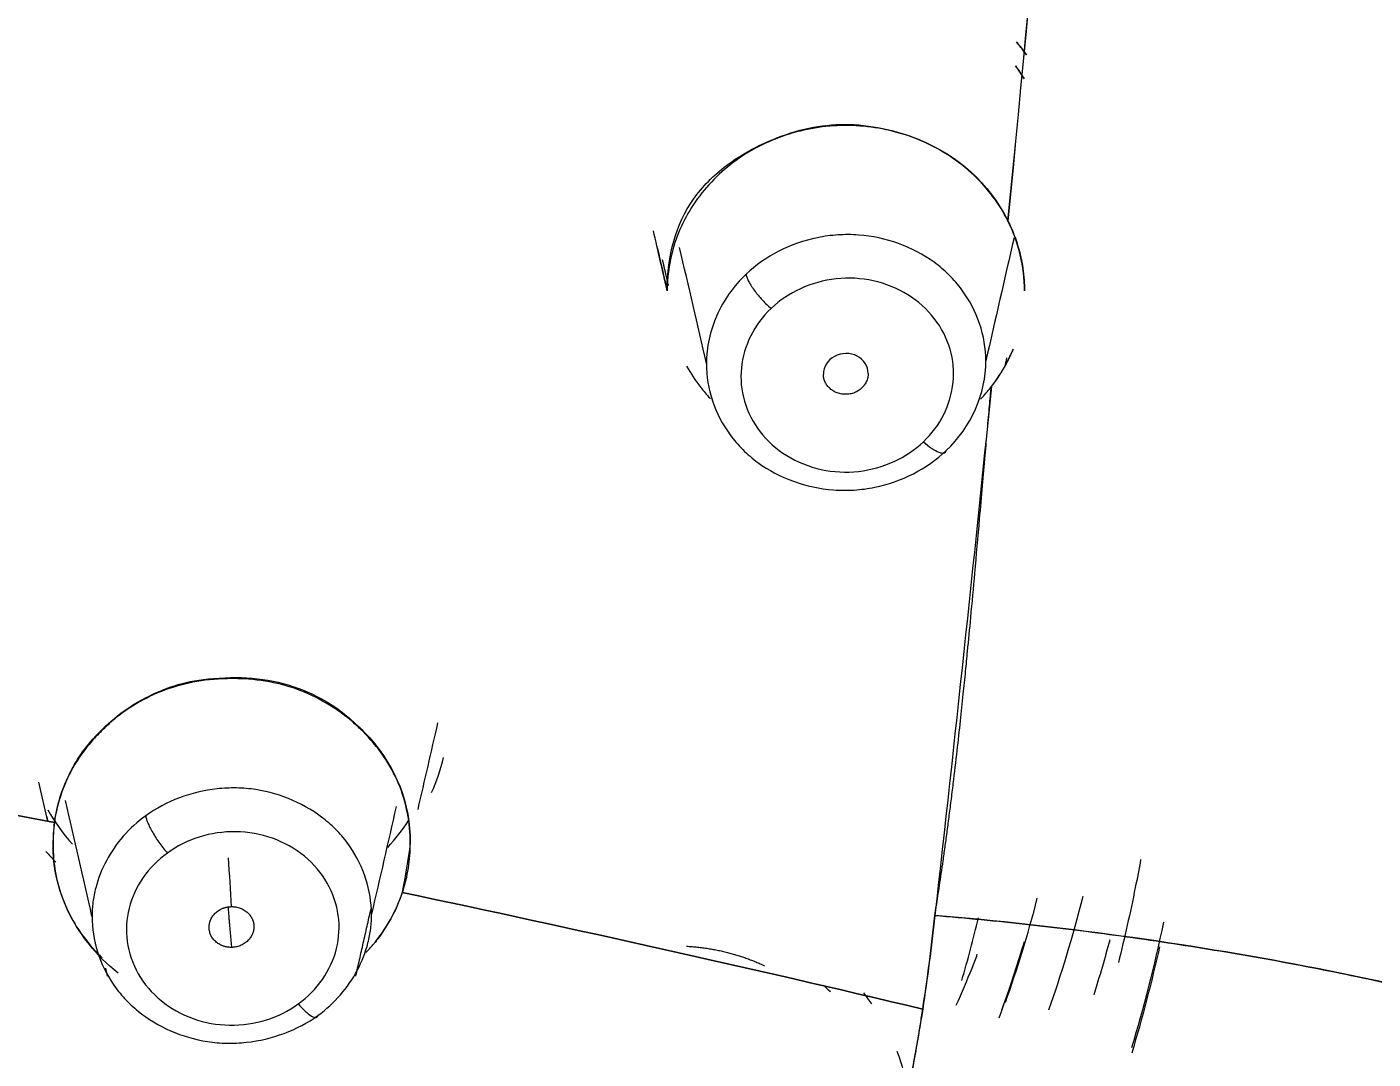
# Model space of a CAD drawing. Header units: millimetres. Extents: x 8883 to 11259, y -10160 to -6800.
# Drawn here: x 9768.26 to 9780.29, y -8417.85 to -8408.63 of the extents above; entities that cross this region are included whole.
import ezdxf

# ---------------------------------------------------------------- set-up
doc = ezdxf.new("R2010")
doc.units = ezdxf.units.MM
doc.layers.add('DIM', color=5, linetype='Continuous', lineweight=13)
doc.styles.add('ARIAL', font='arial.ttf')
doc.dimstyles.get("Standard").update_dxf_attribs({"dimtxt": 15, "dimasz": 15, "dimexe": 0.18, "dimexo": 0.0625, "dimgap": 4, "dimtad": 0, "dimdec": 1, "dimdsep": 46, "dimtxsty": 'ARIAL', "dimcen": 0, "dimclrd": 5, "dimclre": 5, "dimclrt": 5, "dimadec": 0, "dimazin": 0, "dimtfac": 1, "dimtdec": 1, "dimtofl": 0, "dimtmove": 0, "dimatfit": 3, "dimfxl": 1, "dimtolj": 1, "dimtzin": 0, "dimarcsym": 0})

# ---------------------------------------------------------------- blocks, each defined once
blk = doc.blocks.new('*D185')
at = {"layer": 'Defpoints', "color": 0, "transparency": 16777216}
for p in [(9678.596, -7626.145), (9989.37, -9683.127), (10114.894, -9683.127)]:
    blk.add_point(p, dxfattribs=at)
at = {"layer": 'DIM', "color": 5, "lineweight": -2, "transparency": 16777216}
for p, q in [((9678.658, -7626.145), (10115.074, -7626.145)), ((10114.894, -7644.145), (10114.894, -8614.508)), ((10114.894, -9665.127), (10114.894, -8694.764)), ((9989.433, -9683.127), (10115.074, -9683.127))]:
    blk.add_line(p, q, dxfattribs=at)
at = {"layer": 'DIM', "color": 5, "transparency": 16777216}
for points in [[(10111.894, -7644.145), (10117.894, -7644.145), (10114.894, -7626.145)], [(10111.894, -9665.127), (10117.894, -9665.127), (10114.894, -9683.127)]]:
    blk.add_solid(points, dxfattribs=at)
at = {"layer": 'DIM', "color": 5, "transparency": 16777216, "insert": (10114.894, -8654.636), "char_height": 18, "attachment_point": 5, "rotation": 90, "style": 'ARIAL'}
blk.add_mtext('\\A1;(2280)', dxfattribs=at)

msp = doc.modelspace()

# ---------------------------------------------------------------- linework, layer by layer
at = {"linetype": 'Continuous', "lineweight": 18}
for p, q in [((9768.45, -8415.727), (9768.369, -8415.375)), ((9768.497, -8415.932), (9768.497, -8415.931))]:
    msp.add_line(p, q, dxfattribs=at)
for centre, major_axis, ratio, start_param, end_param in [((9775.578, -8409.86), (-1.933, 0), 0.924527, 3.722738, 3.803438), ((9775.578, -8409.86), (1.933, 0), 0.924527, 0.580998, 0.655071), ((9775.578, -8409.934), (-1.837, 0), 0.924527, 3.659567, 3.741495), ((9775.578, -8409.934), (1.837, 0), 0.924527, 0.522879, 0.598179), ((9775.578, -8411.728), (-0.199, -0.016), 0.910876, 3.065358, 6.206953), ((9770.091, -8414.77), (-1.94, 0), 0.924527, 2.740892, 2.925166), ((9770.091, -8414.844), (1.844, 0), 0.924527, 3.616218, 3.832252), ((9770.091, -8414.844), (1.844, 0), 0.924527, 5.570878, 5.746267), ((9770.091, -8414.74), (-2.143, 0), 0.924527, 0.686585, 0.749221), ((9774.015, -8418.467), (1.94, 0), 0.924527, 0.745736, 0.791338), ((9774.015, -8418.467), (-1.94, 0), 0.924527, 3.892286, 3.931114), ((9774.015, -8418.437), (-2.143, 0), 0.924527, 3.718474, 3.778289), ((9774.015, -8418.437), (-2.143, 0), 0.924527, 3.284484, 3.478531)]:
    msp.add_ellipse(centre, major_axis=major_axis, ratio=ratio, start_param=start_param, end_param=end_param, dxfattribs=at)
for points, degree in [([(9777.026, -8410.362), (9777.28, -8407.827), (9777.502, -8405.291), (9777.692, -8402.755)], 3), ([(9777.692, -8402.755), (9777.495, -8405.286), (9777.272, -8407.827), (9777.026, -8410.363)], 3), ([(9773.983, -8410.987), (9773.942, -8410.808), (9773.901, -8410.629), (9773.86, -8410.45)], 3), ([(9773.896, -8410.609), (9773.925, -8410.735), (9773.954, -8410.861), (9773.983, -8410.987)], 3), ([(9773.939, -8410.707), (9773.992, -8410.939)], 1), ([(9776.271, -8412.335), (9776.348, -8412.261), (9776.469, -8412.101), (9776.556, -8411.803), (9776.529, -8411.505), (9776.385, -8411.222), (9776.144, -8411.006), (9775.827, -8410.879), (9775.491, -8410.861), (9775.16, -8410.954), (9774.989, -8411.071), (9774.911, -8411.144)], 3), ([(9774.911, -8411.144), (9774.834, -8411.218), (9774.714, -8411.378), (9774.626, -8411.676), (9774.654, -8411.975), (9774.797, -8412.257), (9775.039, -8412.474), (9775.356, -8412.6), (9775.692, -8412.618), (9776.022, -8412.525), (9776.194, -8412.408), (9776.271, -8412.335)], 3), ([(9776.475, -8412.414), (9776.7, -8412.201), (9776.83, -8411.905), (9776.829, -8411.611)], 3), ([(9777, -8411.664), (9777.018, -8411.585)], 1), ([(9776.879, -8411.841), (9776.719, -8413.42), (9776.551, -8414.997), (9776.374, -8416.566)], 3), ([(9768.51, -8415.736), (9764.151, -8414.897), (9759.791, -8414.224), (9755.431, -8413.715)], 3), ([(9755.439, -8413.716), (9759.797, -8414.225), (9764.154, -8414.898), (9768.51, -8415.736)], 3), ([(9771.757, -8415.619), (9771.817, -8415.361), (9771.876, -8415.104), (9771.935, -8414.846)], 3), ([(9768.845, -8416.576), (9768.766, -8416.231), (9768.687, -8415.885), (9768.607, -8415.54)], 3), ([(9768.439, -8415.68), (9768.45, -8415.727)], 1), ([(9771.562, -8415.594), (9771.489, -8415.914), (9771.416, -8416.234), (9771.342, -8416.554)], 3), ([(9768.509, -8415.736), (9768.501, -8415.801), (9768.496, -8415.867), (9768.497, -8415.932)], 3), ([(9768.497, -8415.932), (9768.502, -8415.867), (9768.506, -8415.801), (9768.51, -8415.736)], 3), ([(9770.687, -8417.357), (9770.774, -8417.294), (9770.917, -8417.15), (9771.048, -8416.866), (9771.064, -8416.566), (9770.964, -8416.268), (9770.757, -8416.024), (9770.462, -8415.859), (9770.133, -8415.8), (9769.792, -8415.851), (9769.605, -8415.945), (9769.518, -8416.009)], 3), ([(9771.688, -8415.921), (9771.666, -8416.068), (9771.642, -8416.215), (9771.616, -8416.362)], 3), ([(9769.518, -8416.009), (9769.431, -8416.072), (9769.288, -8416.216), (9769.157, -8416.5), (9769.141, -8416.799), (9769.241, -8417.097), (9769.448, -8417.341), (9769.743, -8417.506), (9770.072, -8417.565), (9770.413, -8417.514), (9770.6, -8417.42), (9770.687, -8417.357)], 3), ([(9771.616, -8416.362), (9773.166, -8416.688), (9774.716, -8417.035), (9776.265, -8417.403)], 3), ([(9776.265, -8417.403), (9774.716, -8417.035), (9773.166, -8416.688), (9771.616, -8416.362)], 3), ([(9777.004, -8417.343), (9777.108, -8417.054), (9777.203, -8416.744), (9777.289, -8416.413)], 3), ([(9777.695, -8416.398), (9777.603, -8416.759), (9777.501, -8417.097), (9777.389, -8417.413)], 3), ([(9771.201, -8417.11), (9771.336, -8416.514)], 1), ([(9776.265, -8417.403), (9776.309, -8417.125), (9776.344, -8416.846), (9776.374, -8416.566)], 3), ([(9776.374, -8416.566), (9776.344, -8416.846), (9776.308, -8417.125), (9776.265, -8417.403)], 3), ([(9776.615, -8417.148), (9776.669, -8416.962), (9776.718, -8416.775), (9776.763, -8416.588)], 3), ([(9778.134, -8417.746), (9778.24, -8417.395), (9778.335, -8417.022), (9778.42, -8416.626)], 3), ([(9774.156, -8416.841), (9774.534, -8416.865), (9774.852, -8417.016)], 2), ([(9778.381, -8416.848), (9778.309, -8417.166), (9778.227, -8417.483), (9778.132, -8417.796)], 3), ([(9768.966, -8417.038), (9768.982, -8417.11)], 1)]:
    msp.add_open_spline(points, degree=degree, dxfattribs=at)
for points, knots in [([(9773.983, -8410.987), (9773.982, -8410.665), (9774.06, -8410.393), (9774.296, -8410.056), (9774.395, -8409.955), (9774.573, -8409.821), (9774.637, -8409.78), (9774.775, -8409.702), (9774.823, -8409.678), (9775.141, -8409.545), (9775.355, -8409.5), (9775.786, -8409.498), (9776.036, -8409.555), (9776.588, -8409.779), (9776.857, -8410.023), (9777.026, -8410.362)], [0, 0, 0, 0, 0.25, 0.25, 0.375, 0.375, 0.4375, 0.4375, 0.5, 0.5, 0.625, 0.625, 0.75, 0.75, 1, 1, 1, 1]), ([(9777.027, -8410.362), (9776.989, -8410.287), (9776.944, -8410.214), (9776.842, -8410.077), (9776.784, -8410.013), (9776.659, -8409.894), (9776.59, -8409.839), (9776.445, -8409.742), (9776.367, -8409.698), (9776.206, -8409.625), (9776.122, -8409.594), (9775.949, -8409.547), (9775.861, -8409.53), (9775.682, -8409.51), (9775.592, -8409.507), (9775.412, -8409.515), (9775.323, -8409.526), (9775.147, -8409.562), (9775.061, -8409.587), (9774.894, -8409.65), (9774.813, -8409.688), (9774.66, -8409.776), (9774.588, -8409.826), (9774.453, -8409.936), (9774.391, -8409.997), (9774.278, -8410.127), (9774.228, -8410.196), (9774.14, -8410.342), (9774.103, -8410.418), (9774.043, -8410.575), (9774.021, -8410.656), (9773.991, -8410.82), (9773.983, -8410.904), (9773.983, -8410.987)], [0, 0, 0, 0, 0.0625, 0.0625, 0.125, 0.125, 0.1875, 0.1875, 0.25, 0.25, 0.3125, 0.3125, 0.375, 0.375, 0.4375, 0.4375, 0.5, 0.5, 0.5625, 0.5625, 0.625, 0.625, 0.6875, 0.6875, 0.75, 0.75, 0.8125, 0.8125, 0.875, 0.875, 0.9375, 0.9375, 1, 1, 1, 1]), ([(9777.026, -8410.363), (9777.029, -8410.369), (9777.035, -8410.38), (9777.043, -8410.397), (9777.051, -8410.414), (9777.058, -8410.431), (9777.066, -8410.448), (9777.073, -8410.465), (9777.08, -8410.482), (9777.086, -8410.499), (9777.093, -8410.517), (9777.099, -8410.534), (9777.105, -8410.552), (9777.11, -8410.569), (9777.116, -8410.587), (9777.121, -8410.604), (9777.126, -8410.622), (9777.131, -8410.639), (9777.135, -8410.657), (9777.139, -8410.675), (9777.143, -8410.693), (9777.147, -8410.711), (9777.151, -8410.729), (9777.154, -8410.747), (9777.157, -8410.765), (9777.16, -8410.783), (9777.162, -8410.801), (9777.164, -8410.819), (9777.166, -8410.837), (9777.168, -8410.856), (9777.17, -8410.874), (9777.171, -8410.892), (9777.172, -8410.911), (9777.173, -8410.929), (9777.174, -8410.948), (9777.174, -8410.966), (9777.174, -8410.979), (9777.174, -8410.985)], [0, 0, 0, 0, 0.028933, 0.057797, 0.086596, 0.115335, 0.144017, 0.172648, 0.20123, 0.22977, 0.25827, 0.286735, 0.31517, 0.343579, 0.371966, 0.400336, 0.428694, 0.457043, 0.485388, 0.513733, 0.542084, 0.570444, 0.598819, 0.627211, 0.655627, 0.68407, 0.712544, 0.741055, 0.769607, 0.798203, 0.826849, 0.855548, 0.884305, 0.913125, 0.942011, 0.970968, 1, 1, 1, 1]), ([(9777.174, -8410.985), (9777.174, -8410.878), (9777.162, -8410.771), (9777.112, -8410.561), (9777.075, -8410.459), (9777.027, -8410.362)], [0, 0, 0, 0, 0.5, 0.5, 1, 1, 1, 1]), ([(9774.687, -8410.838), (9774.688, -8410.846), (9774.692, -8410.863), (9774.706, -8410.896), (9774.729, -8410.936), (9774.768, -8410.994), (9774.832, -8411.071), (9774.886, -8411.123), (9774.911, -8411.144)], [0, 0, 0, 0, 0.124714, 0.249755, 0.374796, 0.499837, 0.749918, 1, 1, 1, 1]), ([(9777.073, -8411.506), (9777.073, -8411.506), (9777.071, -8411.511), (9777.066, -8411.522), (9777.059, -8411.538), (9777.052, -8411.554), (9777.045, -8411.569), (9777.037, -8411.585), (9777.03, -8411.6), (9777.022, -8411.616), (9777.014, -8411.631), (9777.006, -8411.647), (9776.997, -8411.662), (9776.988, -8411.677), (9776.979, -8411.692), (9776.97, -8411.707), (9776.961, -8411.723), (9776.951, -8411.738), (9776.942, -8411.752), (9776.932, -8411.767), (9776.921, -8411.782), (9776.911, -8411.797), (9776.9, -8411.812), (9776.89, -8411.826), (9776.882, -8411.836), (9776.879, -8411.841)], [0, 0, 0, 0, 0.001599, 0.046159, 0.090757, 0.135398, 0.180088, 0.224835, 0.269645, 0.314522, 0.359475, 0.404508, 0.449629, 0.494842, 0.540154, 0.585571, 0.631099, 0.676743, 0.72251, 0.768405, 0.814434, 0.860602, 0.906916, 0.95338, 1, 1, 1, 1]), ([(9776.88, -8411.841), (9776.929, -8411.777), (9776.973, -8411.71), (9777.034, -8411.597), (9777.055, -8411.552), (9777.074, -8411.506)], [0, 0, 0, 0, 0.609361, 0.609361, 1, 1, 1, 1]), ([(9774.155, -8411.658), (9774.192, -8411.724), (9774.234, -8411.788), (9774.308, -8411.881), (9774.335, -8411.913), (9774.366, -8411.946), (9774.369, -8411.949), (9774.371, -8411.951)], [0, 0, 0, 0, 0.6365, 0.6365, 0.970445, 0.970445, 1, 1, 1, 1]), ([(9774.333, -8411.636), (9774.332, -8411.749), (9774.351, -8411.861), (9774.423, -8412.077), (9774.477, -8412.18), (9774.58, -8412.319), (9774.617, -8412.364), (9774.7, -8412.446), (9774.745, -8412.485), (9774.889, -8412.59), (9774.996, -8412.646), (9775.225, -8412.729), (9775.346, -8412.755), (9775.53, -8412.769), (9775.592, -8412.77), (9775.715, -8412.762), (9776.02, -8412.72), (9776.304, -8412.577), (9776.475, -8412.414)], [0, 0, 0, 0, 0.125, 0.125, 0.25, 0.25, 0.3125, 0.3125, 0.375, 0.375, 0.5, 0.5, 0.625, 0.625, 0.6875, 0.6875, 0.75, 1, 1, 1, 1]), ([(9776.374, -8416.566), (9776.378, -8416.539), (9776.387, -8416.482), (9776.401, -8416.393), (9776.416, -8416.296), (9776.432, -8416.19), (9776.448, -8416.077), (9776.465, -8415.955), (9776.483, -8415.825), (9776.501, -8415.687), (9776.52, -8415.541), (9776.544, -8415.342), (9776.572, -8415.103), (9776.602, -8414.837), (9776.627, -8414.6), (9776.648, -8414.394), (9776.67, -8414.165), (9776.698, -8413.873), (9776.734, -8413.479), (9776.768, -8413.086), (9776.799, -8412.736), (9776.822, -8412.468), (9776.843, -8412.232), (9776.861, -8412.025), (9776.873, -8411.898), (9776.878, -8411.84)], [0, 0, 0, 0, 0.017224, 0.036169, 0.056834, 0.079221, 0.10333, 0.129161, 0.156717, 0.185997, 0.217003, 0.249735, 0.31237, 0.368692, 0.418692, 0.462365, 0.499707, 0.563863, 0.647252, 0.749867, 0.812784, 0.869254, 0.919279, 0.96286, 1, 1, 1, 1]), ([(9776.781, -8411.955), (9776.787, -8411.949), (9776.822, -8411.912), (9776.854, -8411.873), (9776.88, -8411.841)], [0, 0, 0, 0, 0.177292, 1, 1, 1, 1]), ([(9776.271, -8412.335), (9776.295, -8412.356), (9776.345, -8412.395), (9776.402, -8412.427), (9776.437, -8412.437), (9776.457, -8412.436), (9776.47, -8412.429), (9776.474, -8412.42), (9776.475, -8412.414)], [0, 0, 0, 0, 0.250102, 0.500203, 0.625254, 0.750305, 0.875356, 1, 1, 1, 1]), ([(9771.688, -8415.921), (9771.688, -8415.831), (9771.68, -8415.741), (9771.645, -8415.563), (9771.619, -8415.475), (9771.548, -8415.305), (9771.503, -8415.222), (9771.395, -8415.064), (9771.331, -8414.989), (9771.251, -8414.909), (9771.242, -8414.901), (9771.223, -8414.883), (9771.214, -8414.875), (9771.186, -8414.849), (9771.129, -8414.8), (9770.99, -8414.696), (9770.695, -8414.531), (9770.386, -8414.459), (9770.141, -8414.451), (9770.102, -8414.451), (9770.075, -8414.451), (9770.062, -8414.451), (9769.996, -8414.453), (9769.842, -8414.463), (9769.501, -8414.529), (9769.201, -8414.682), (9769.002, -8414.849), (9768.956, -8414.893), (9768.938, -8414.91), (9768.929, -8414.919), (9768.902, -8414.946), (9768.884, -8414.964), (9768.801, -8415.056), (9768.742, -8415.135), (9768.644, -8415.298), (9768.604, -8415.383), (9768.543, -8415.557), (9768.522, -8415.646), (9768.509, -8415.736)], [0, 0, 0, 0, 0.0625, 0.0625, 0.125, 0.125, 0.1875, 0.1875, 0.25, 0.25, 0.257813, 0.257813, 0.265625, 0.265625, 0.28125, 0.3125, 0.375, 0.5, 0.515625, 0.523437, 0.523437, 0.53125, 0.53125, 0.5625, 0.625, 0.75, 0.78125, 0.789062, 0.789062, 0.796875, 0.796875, 0.8125, 0.8125, 0.875, 0.875, 0.9375, 0.9375, 1, 1, 1, 1]), ([(9768.51, -8415.736), (9768.532, -8415.585), (9768.575, -8415.443), (9768.706, -8415.176), (9768.764, -8415.084), (9769.049, -8414.788), (9769.209, -8414.673), (9769.566, -8414.509), (9769.71, -8414.464), (9770.252, -8414.427), (9770.5, -8414.462), (9770.837, -8414.595), (9770.943, -8414.653), (9771.144, -8414.796), (9771.266, -8414.913), (9771.564, -8415.25), (9771.689, -8415.564), (9771.688, -8415.921)], [0, 0, 0, 0, 0.125, 0.125, 0.25, 0.25, 0.375, 0.375, 0.5, 0.5, 0.625, 0.625, 0.6875, 0.6875, 0.75, 0.75, 1, 1, 1, 1]), ([(9769.325, -8415.676), (9769.326, -8415.684), (9769.329, -8415.702), (9769.342, -8415.737), (9769.361, -8415.779), (9769.395, -8415.842), (9769.45, -8415.926), (9769.496, -8415.984), (9769.518, -8416.009)], [0, 0, 0, 0, 0.12473, 0.249769, 0.374807, 0.499846, 0.749923, 1, 1, 1, 1]), ([(9769.078, -8417.081), (9768.977, -8417.002), (9768.888, -8416.911), (9768.604, -8416.553), (9768.497, -8416.255), (9768.497, -8415.932)], [0, 0, 0, 0, 0.233606, 0.233606, 1, 1, 1, 1]), ([(9768.497, -8415.932), (9768.497, -8416.016), (9768.504, -8416.101), (9768.534, -8416.269), (9768.558, -8416.352), (9768.62, -8416.513), (9768.66, -8416.592), (9768.756, -8416.744), (9768.812, -8416.816), (9768.891, -8416.902), (9768.908, -8416.919), (9768.928, -8416.938), (9768.931, -8416.941), (9768.934, -8416.944)], [0, 0, 0, 0, 0.232856, 0.232856, 0.465712, 0.465712, 0.698568, 0.698568, 0.931424, 0.931424, 0.989638, 0.989638, 1, 1, 1, 1]), ([(9771.618, -8416.362), (9771.642, -8416.29), (9771.66, -8416.217), (9771.683, -8416.069), (9771.688, -8415.995), (9771.688, -8415.921)], [0, 0, 0, 0, 0.5, 0.5, 1, 1, 1, 1]), ([(9771.29, -8416.899), (9771.312, -8416.876), (9771.334, -8416.852), (9771.414, -8416.757), (9771.467, -8416.681), (9771.555, -8416.526), (9771.591, -8416.445), (9771.618, -8416.362)], [0, 0, 0, 0, 0.145299, 0.145299, 0.572649, 0.572649, 1, 1, 1, 1]), ([(9771.616, -8416.362), (9771.566, -8416.508), (9771.497, -8416.642), (9771.396, -8416.778), (9771.385, -8416.793), (9771.373, -8416.807)], [0, 0, 0, 0, 0.888001, 0.888001, 1, 1, 1, 1]), ([(9768.846, -8416.576), (9768.846, -8416.682), (9768.862, -8416.788), (9768.926, -8416.993), (9768.973, -8417.091), (9769.065, -8417.225), (9769.099, -8417.268), (9769.174, -8417.349), (9769.215, -8417.387), (9769.344, -8417.492), (9769.442, -8417.551), (9769.651, -8417.643), (9769.763, -8417.675), (9769.934, -8417.702), (9769.992, -8417.707), (9770.108, -8417.709), (9770.399, -8417.696), (9770.68, -8417.592), (9770.863, -8417.46)], [0, 0, 0, 0, 0.125, 0.125, 0.25, 0.25, 0.3125, 0.3125, 0.375, 0.375, 0.5, 0.5, 0.625, 0.625, 0.6875, 0.6875, 0.75, 1, 1, 1, 1]), ([(9770.863, -8417.46), (9771.012, -8417.352), (9771.193, -8417.142), (9771.289, -8416.896), (9771.321, -8416.769), (9771.329, -8416.727), (9771.34, -8416.641), (9771.342, -8416.597), (9771.342, -8416.554)], [0, 0, 0, 0, 0.5, 0.75, 0.75, 0.875, 0.875, 1, 1, 1, 1]), ([(9782.757, -8417.796), (9782.286, -8417.646), (9781.791, -8417.504), (9780.764, -8417.245), (9780.232, -8417.126), (9778.604, -8416.813), (9777.477, -8416.659), (9776.374, -8416.566)], [0, 0, 0, 0, 0.25, 0.25, 0.5, 0.5, 1, 1, 1, 1]), ([(9776.374, -8416.566), (9776.649, -8416.589), (9776.927, -8416.616), (9777.482, -8416.677), (9777.76, -8416.712), (9778.316, -8416.788), (9778.593, -8416.83), (9779.144, -8416.921), (9779.418, -8416.969), (9779.96, -8417.074), (9780.229, -8417.13), (9780.759, -8417.247), (9781.02, -8417.309), (9781.534, -8417.439), (9781.786, -8417.507), (9782.28, -8417.648), (9782.521, -8417.721), (9782.757, -8417.796)], [0, 0, 0, 0, 0.125, 0.125, 0.25, 0.25, 0.375, 0.375, 0.5, 0.5, 0.625, 0.625, 0.75, 0.75, 0.875, 0.875, 1, 1, 1, 1]), ([(9777.172, -8416.801), (9777.145, -8416.889), (9777.116, -8416.982), (9777.038, -8417.224), (9776.991, -8417.357), (9776.944, -8417.485)], [0, 0, 0, 0, 0.43294, 0.43294, 1, 1, 1, 1]), ([(9777.158, -8416.846), (9777.134, -8416.926), (9777.071, -8417.126), (9777.002, -8417.327), (9776.959, -8417.446)], [0, 0, 0, 0, 0.400941, 1, 1, 1, 1]), ([(9776.565, -8417.368), (9776.615, -8417.257), (9776.679, -8417.106), (9776.738, -8416.955), (9776.753, -8416.914)], [0, 0, 0, 0, 0.728287, 1, 1, 1, 1]), ([(9770.687, -8417.357), (9770.708, -8417.38), (9770.751, -8417.425), (9770.8, -8417.464), (9770.83, -8417.478), (9770.847, -8417.48), (9770.858, -8417.474), (9770.862, -8417.465), (9770.863, -8417.46)], [0, 0, 0, 0, 0.250102, 0.500204, 0.625255, 0.750306, 0.875357, 1, 1, 1, 1]), ([(9775.591, -8419.862), (9775.595, -8419.852), (9775.604, -8419.832), (9775.618, -8419.802), (9775.632, -8419.771), (9775.646, -8419.74), (9775.66, -8419.708), (9775.674, -8419.675), (9775.688, -8419.641), (9775.702, -8419.607), (9775.716, -8419.572), (9775.731, -8419.536), (9775.745, -8419.499), (9775.759, -8419.461), (9775.774, -8419.423), (9775.788, -8419.384), (9775.802, -8419.345), (9775.817, -8419.304), (9775.831, -8419.263), (9775.845, -8419.221), (9775.86, -8419.178), (9775.874, -8419.135), (9775.888, -8419.09), (9775.902, -8419.045), (9775.916, -8419), (9775.931, -8418.953), (9775.945, -8418.906), (9775.959, -8418.858), (9775.972, -8418.809), (9775.986, -8418.759), (9776, -8418.709), (9776.014, -8418.657), (9776.027, -8418.605), (9776.041, -8418.553), (9776.054, -8418.499), (9776.067, -8418.445), (9776.08, -8418.39), (9776.093, -8418.334), (9776.106, -8418.277), (9776.118, -8418.22), (9776.131, -8418.162), (9776.143, -8418.103), (9776.155, -8418.043), (9776.167, -8417.983), (9776.179, -8417.921), (9776.19, -8417.859), (9776.202, -8417.796), (9776.213, -8417.733), (9776.224, -8417.668), (9776.235, -8417.603), (9776.245, -8417.537), (9776.255, -8417.471), (9776.262, -8417.426), (9776.265, -8417.403)], [0, 0, 0, 0, 0.012525, 0.025328, 0.03841, 0.051772, 0.065413, 0.079334, 0.093535, 0.108017, 0.12278, 0.137824, 0.15315, 0.168757, 0.184647, 0.200819, 0.217273, 0.234011, 0.251032, 0.268337, 0.285926, 0.303798, 0.321956, 0.340398, 0.359125, 0.378137, 0.397435, 0.417018, 0.436888, 0.457044, 0.477486, 0.498215, 0.519231, 0.540534, 0.562125, 0.584003, 0.606168, 0.628622, 0.651363, 0.674392, 0.69771, 0.721316, 0.74521, 0.769392, 0.793863, 0.818622, 0.843669, 0.869004, 0.894628, 0.920539, 0.946739, 0.973226, 1, 1, 1, 1]), ([(9776.265, -8417.403), (9776.261, -8417.429), (9776.253, -8417.483), (9776.238, -8417.57), (9776.221, -8417.669), (9776.202, -8417.779), (9776.179, -8417.9), (9776.14, -8418.103), (9776.086, -8418.355), (9776.024, -8418.61), (9775.974, -8418.798), (9775.931, -8418.948), (9775.883, -8419.105), (9775.832, -8419.259), (9775.78, -8419.403), (9775.732, -8419.53), (9775.688, -8419.638), (9775.65, -8419.728), (9775.618, -8419.801), (9775.599, -8419.843), (9775.591, -8419.862)], [0, 0, 0, 0, 0.030075, 0.064742, 0.104008, 0.14788, 0.196367, 0.249482, 0.390744, 0.499376, 0.557928, 0.619116, 0.68292, 0.749344, 0.809408, 0.862156, 0.907599, 0.945733, 0.976543, 1, 1, 1, 1]), ([(9782.757, -8417.796), (9782.685, -8418.447), (9782.591, -8419.096), (9782.398, -8420.058), (9782.326, -8420.376), (9782.161, -8421.006), (9782.068, -8421.317), (9781.86, -8421.932), (9781.745, -8422.236), (9781.488, -8422.83), (9781.347, -8423.121), (9781.113, -8423.543), (9781.031, -8423.682), (9780.859, -8423.953), (9780.77, -8424.086), (9780.581, -8424.346), (9780.482, -8424.474), (9780.276, -8424.722), (9780.169, -8424.843), (9780.057, -8424.959)], [0, 0, 0, 0, 0.25, 0.25, 0.375, 0.375, 0.5, 0.5, 0.625, 0.625, 0.75, 0.75, 0.8125, 0.8125, 0.875, 0.875, 0.9375, 0.9375, 1, 1, 1, 1]), ([(9780.057, -8424.959), (9780.088, -8424.927), (9780.13, -8424.882), (9780.17, -8424.838), (9780.197, -8424.808), (9780.21, -8424.794), (9780.249, -8424.749), (9780.275, -8424.72), (9780.326, -8424.661), (9780.351, -8424.631), (9780.398, -8424.574), (9780.421, -8424.546), (9780.464, -8424.493), (9780.484, -8424.468), (9780.522, -8424.42), (9780.54, -8424.397), (9780.574, -8424.351), (9780.591, -8424.329), (9780.639, -8424.264), (9780.67, -8424.222), (9780.728, -8424.141), (9780.756, -8424.101), (9780.809, -8424.024), (9780.834, -8423.987), (9780.881, -8423.916), (9780.904, -8423.881), (9780.968, -8423.78), (9781.007, -8423.716), (9781.062, -8423.625), (9781.079, -8423.595), (9781.113, -8423.537), (9781.129, -8423.508), (9781.21, -8423.367), (9781.267, -8423.262), (9781.421, -8422.963), (9781.503, -8422.787), (9781.649, -8422.453), (9781.715, -8422.293), (9781.893, -8421.835), (9781.987, -8421.554), (9782.089, -8421.22), (9782.109, -8421.153), (9782.147, -8421.022), (9782.202, -8420.828), (9782.284, -8420.513), (9782.342, -8420.269), (9782.397, -8420.028), (9782.423, -8419.909), (9782.495, -8419.556), (9782.624, -8418.866), (9782.71, -8418.218), (9782.757, -8417.796)], [0, 0, 0, 0, 0.003906, 0.005859, 0.005859, 0.007812, 0.007812, 0.011719, 0.011719, 0.015625, 0.015625, 0.019531, 0.019531, 0.023437, 0.023437, 0.027344, 0.027344, 0.03125, 0.03125, 0.039062, 0.039062, 0.046875, 0.046875, 0.054687, 0.054687, 0.0625, 0.0625, 0.078125, 0.078125, 0.085937, 0.085937, 0.09375, 0.09375, 0.125, 0.125, 0.1875, 0.1875, 0.25, 0.25, 0.375, 0.375, 0.40625, 0.40625, 0.4375, 0.5, 0.5625, 0.5625, 0.625, 0.625, 0.75, 1, 1, 1, 1])]:
    msp.add_open_spline(points, degree=3, knots=knots, dxfattribs=at)
at = {"linetype": 'Continuous', "lineweight": 13}
for points, knots in [([(9776.829, -8411.611), (9776.829, -8411.499), (9776.81, -8411.387), (9776.737, -8411.172), (9776.683, -8411.07), (9776.581, -8410.931), (9776.543, -8410.887), (9776.46, -8410.804), (9776.415, -8410.766), (9776.271, -8410.662), (9776.164, -8410.606), (9775.936, -8410.523), (9775.815, -8410.497), (9775.631, -8410.483), (9775.569, -8410.483), (9775.447, -8410.491), (9775.386, -8410.499), (9775.205, -8410.536), (9775.088, -8410.577), (9774.872, -8410.687), (9774.773, -8410.757), (9774.687, -8410.838)], [0, 0, 0, 0, 0.125, 0.125, 0.25, 0.25, 0.3125, 0.3125, 0.375, 0.375, 0.5, 0.5, 0.625, 0.625, 0.6875, 0.6875, 0.75, 0.75, 0.875, 0.875, 1, 1, 1, 1]), ([(9774.687, -8410.838), (9774.575, -8410.944), (9774.487, -8411.07), (9774.366, -8411.343), (9774.333, -8411.49), (9774.333, -8411.636)], [0, 0, 0, 0, 0.5, 0.5, 1, 1, 1, 1]), ([(9771.342, -8416.554), (9771.341, -8416.448), (9771.324, -8416.343), (9771.259, -8416.14), (9771.212, -8416.042), (9771.12, -8415.908), (9771.086, -8415.866), (9771.011, -8415.785), (9770.971, -8415.748), (9770.841, -8415.643), (9770.743, -8415.584), (9770.534, -8415.493), (9770.423, -8415.46), (9770.252, -8415.434), (9770.194, -8415.429), (9770.078, -8415.427), (9770.02, -8415.43), (9769.847, -8415.448), (9769.733, -8415.475), (9769.518, -8415.556), (9769.416, -8415.61), (9769.325, -8415.676)], [0, 0, 0, 0, 0.125, 0.125, 0.25, 0.25, 0.3125, 0.3125, 0.375, 0.375, 0.5, 0.5, 0.625, 0.625, 0.6875, 0.6875, 0.75, 0.75, 0.875, 0.875, 1, 1, 1, 1]), ([(9769.325, -8415.676), (9769.177, -8415.783), (9769.056, -8415.922), (9768.932, -8416.155), (9768.9, -8416.237), (9768.867, -8416.362), (9768.859, -8416.405), (9768.848, -8416.49), (9768.846, -8416.533), (9768.846, -8416.576)], [0, 0, 0, 0, 0.5, 0.5, 0.75, 0.75, 0.875, 0.875, 1, 1, 1, 1]), ([(9778.212, -8416.067), (9778.197, -8416.151), (9778.137, -8416.46), (9778.069, -8416.766), (9778.014, -8416.988)], [0, 0, 0, 0, 0.270474, 1, 1, 1, 1])]:
    msp.add_open_spline(points, degree=3, knots=knots, dxfattribs=at)
for points, degree in [([(9777.081, -8410.513), (9776.997, -8410.879), (9776.913, -8411.245), (9776.829, -8411.611)], 3), ([(9774.333, -8411.636), (9774.253, -8411.29), (9774.174, -8410.944), (9774.094, -8410.598)], 3), ([(9770.091, -8416.488), (9770.083, -8416.342), (9770.074, -8416.197), (9770.065, -8416.052)], 3), ([(9770.06, -8416.5), (9770.091, -8416.852)], 1), ([(9777.936, -8416.786), (9777.892, -8416.95), (9777.844, -8417.114), (9777.793, -8417.277)], 3)]:
    msp.add_open_spline(points, degree=degree, dxfattribs=at)
at = {"linetype": 'Continuous', "lineweight": 18}
for points, weights, knots in [([(9775.778, -8411.726), (9775.778, -8411.802), (9775.659, -8411.911), (9775.491, -8411.91), (9775.378, -8411.804), (9775.378, -8411.731)], [1, 0.922369618367, 0.922369618367, 0.922369618367, 0.922369618367, 0.993816199221], [0, 0, 0, 0.252567, 0.505134, 0.757701, 1, 1, 1]), ([(9770.091, -8416.852), (9770.008, -8416.853), (9769.89, -8416.746), (9769.893, -8416.593), (9770.011, -8416.489), (9770.091, -8416.488)], [1, 0.922369618366, 0.922369618366, 0.922369618366, 0.922369618366, 0.993816298958], [0, 0, 0, 0.252567, 0.505134, 0.757701, 1, 1, 1]), ([(9770.091, -8416.488), (9770.291, -8416.485), (9770.291, -8416.667), (9770.291, -8416.849), (9770.091, -8416.852)], [1, 0.707107140969, 1, 0.707106781187, 1], [0, 0, 0, 0.5, 0.5, 1, 1, 1])]:
    msp.add_rational_spline(points, weights, degree=2, knots=knots, dxfattribs=at)

# ---------------------------------------------------------------- dimensions: what is measured, and where the dimension line sits
at = {"layer": 'DIM', "color": 3}
dim = msp.add_linear_dim(base=(10114.894, -9683.127), p1=(9678.596, -7626.145), p2=(9989.37, -9683.127), angle=90, text='(2280)', dimstyle='Standard', override={"dimtxt": 18, "dimasz": 18, "dimgap": 5}, dxfattribs=at)
dim.commit()
dim.dimension.update_dxf_attribs({"geometry": '*D185', "text_midpoint": (10114.894, -8654.636)})

doc.saveas('drawing.dxf')
